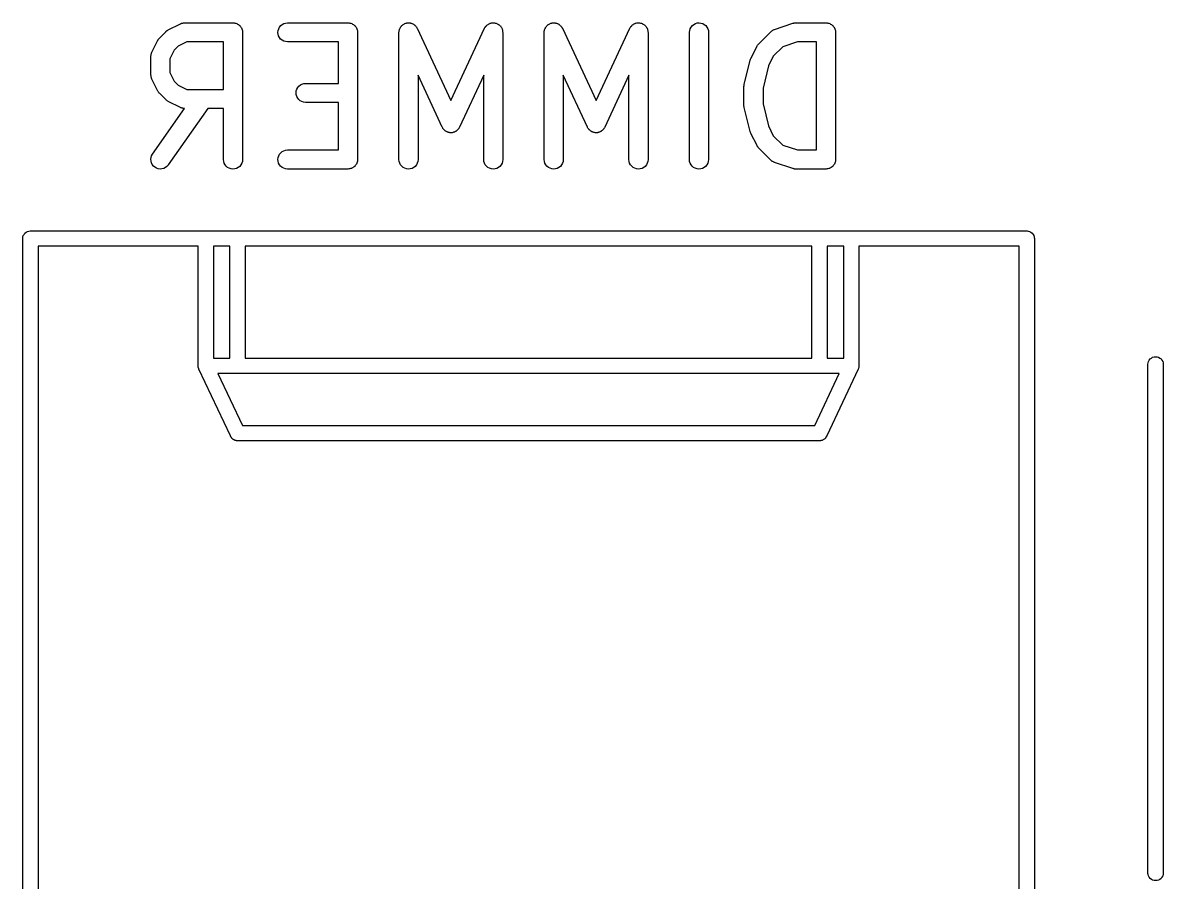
# Model space of a CAD drawing. Extents: x 112.8 to 192.9, y -122.2 to -85.3.
# Drawn here: x 147.18 to 156.16, y -118.82 to -112.06 of the extents above; entities that cross this region are included whole.
import ezdxf

# ---------------------------------------------------------------- set-up
doc = ezdxf.new("R2010")
doc.units = 0
doc.layers.add('BLACK', color=7, linetype='CONTINUOUS')

msp = doc.modelspace()

# ---------------------------------------------------------------- linework, layer by layer
at = {"layer": 'BLACK', "linetype": 'CONTINUOUS'}
for p, q in [((148.327, -112.114), (148.422, -112.066)), ((148.422, -112.066), (148.423, -112.066)), ((148.423, -112.066), (148.425, -112.065)), ((148.425, -112.065), (148.427, -112.064)), ((148.427, -112.064), (148.432, -112.062)), ((148.432, -112.062), (148.437, -112.061)), ((148.437, -112.061), (148.439, -112.06)), ((148.439, -112.06), (148.441, -112.06)), ((148.441, -112.06), (148.446, -112.059)), ((148.446, -112.059), (148.451, -112.058)), ((148.451, -112.058), (148.453, -112.058)), ((148.453, -112.058), (148.455, -112.058)), ((148.455, -112.058), (148.836, -112.058)), ((148.836, -112.058), (148.837, -112.058)), ((148.837, -112.058), (148.837, -112.058)), ((148.837, -112.058), (148.837, -112.058)), ((148.837, -112.058), (148.837, -112.058)), ((148.837, -112.058), (148.844, -112.059)), ((148.844, -112.059), (148.851, -112.06)), ((148.851, -112.06), (148.852, -112.06)), ((148.852, -112.06), (148.852, -112.06)), ((148.852, -112.06), (148.859, -112.062)), ((148.859, -112.062), (148.865, -112.064)), ((148.865, -112.064), (148.866, -112.064)), ((148.866, -112.064), (148.866, -112.064)), ((148.866, -112.064), (148.872, -112.068)), ((148.872, -112.068), (148.878, -112.071)), ((148.878, -112.071), (148.878, -112.071)), ((148.878, -112.071), (148.879, -112.071)), ((148.879, -112.071), (148.884, -112.076)), ((148.884, -112.076), (148.89, -112.08)), ((148.89, -112.08), (148.89, -112.08)), ((148.89, -112.08), (148.89, -112.081)), ((148.89, -112.081), (148.894, -112.086)), ((149.203, -112.091), (149.212, -112.08)), ((149.212, -112.08), (149.223, -112.071)), ((149.223, -112.071), (149.236, -112.064)), ((149.236, -112.064), (149.25, -112.06)), ((149.25, -112.06), (149.265, -112.058)), ((149.265, -112.058), (149.741, -112.058)), ((149.741, -112.058), (149.742, -112.058)), ((149.742, -112.058), (149.742, -112.058)), ((149.742, -112.058), (149.742, -112.058)), ((149.742, -112.058), (149.742, -112.058)), ((149.742, -112.058), (149.749, -112.059)), ((149.749, -112.059), (149.756, -112.06)), ((149.756, -112.06), (149.756, -112.06)), ((149.756, -112.06), (149.757, -112.06)), ((149.757, -112.06), (149.763, -112.062)), ((149.763, -112.062), (149.77, -112.064)), ((149.77, -112.064), (149.77, -112.064)), ((149.77, -112.064), (149.771, -112.064)), ((149.771, -112.064), (149.777, -112.068)), ((149.777, -112.068), (149.783, -112.071)), ((149.783, -112.071), (149.783, -112.071)), ((149.783, -112.071), (149.783, -112.071)), ((149.783, -112.071), (149.789, -112.076)), ((149.789, -112.076), (149.794, -112.08)), ((149.794, -112.08), (149.794, -112.08)), ((149.794, -112.08), (149.795, -112.081)), ((149.795, -112.081), (149.799, -112.086)), ((150.159, -112.086), (150.162, -112.082)), ((150.162, -112.082), (150.164, -112.081)), ((150.164, -112.081), (150.165, -112.08)), ((150.165, -112.08), (150.169, -112.076)), ((150.169, -112.076), (150.173, -112.072)), ((150.173, -112.072), (150.175, -112.071)), ((150.175, -112.071), (150.176, -112.07)), ((150.176, -112.07), (150.181, -112.068)), ((150.181, -112.068), (150.186, -112.065)), ((150.186, -112.065), (150.188, -112.064)), ((150.188, -112.064), (150.189, -112.064)), ((150.189, -112.064), (150.195, -112.062)), ((150.195, -112.062), (150.2, -112.06)), ((150.2, -112.06), (150.202, -112.06)), ((150.202, -112.06), (150.203, -112.059)), ((150.203, -112.059), (150.209, -112.059)), ((150.209, -112.059), (150.214, -112.058)), ((150.214, -112.058), (150.216, -112.058)), ((150.216, -112.058), (150.218, -112.058)), ((150.218, -112.058), (150.223, -112.059)), ((150.223, -112.059), (150.229, -112.059)), ((150.229, -112.059), (150.231, -112.059)), ((150.231, -112.059), (150.232, -112.06)), ((150.232, -112.06), (150.238, -112.061)), ((150.238, -112.061), (150.243, -112.063)), ((150.243, -112.063), (150.245, -112.063)), ((150.245, -112.063), (150.246, -112.064)), ((150.246, -112.064), (150.251, -112.067)), ((150.251, -112.067), (150.256, -112.069)), ((150.256, -112.069), (150.258, -112.07)), ((150.258, -112.07), (150.259, -112.071)), ((150.259, -112.071), (150.264, -112.075)), ((150.264, -112.075), (150.268, -112.078)), ((150.268, -112.078), (150.269, -112.079)), ((150.269, -112.079), (150.27, -112.08)), ((150.27, -112.08), (150.274, -112.085)), ((150.274, -112.085), (150.278, -112.089)), ((150.824, -112.088), (150.828, -112.084)), ((150.828, -112.084), (150.831, -112.08)), ((150.831, -112.08), (150.833, -112.078)), ((150.833, -112.078), (150.834, -112.077)), ((150.834, -112.077), (150.839, -112.074)), ((150.839, -112.074), (150.843, -112.07)), ((150.843, -112.07), (150.844, -112.07)), ((150.844, -112.07), (150.846, -112.069)), ((150.846, -112.069), (150.851, -112.066)), ((150.851, -112.066), (150.856, -112.064)), ((150.856, -112.064), (150.857, -112.063)), ((150.857, -112.063), (150.859, -112.062)), ((150.859, -112.062), (150.864, -112.061)), ((150.864, -112.061), (150.87, -112.059)), ((150.87, -112.059), (150.872, -112.059)), ((150.872, -112.059), (150.873, -112.059)), ((150.873, -112.059), (150.879, -112.059)), ((150.879, -112.059), (150.884, -112.058)), ((150.884, -112.058), (150.886, -112.058)), ((150.886, -112.058), (150.888, -112.058)), ((150.888, -112.058), (150.893, -112.059)), ((150.893, -112.059), (150.899, -112.06)), ((150.899, -112.06), (150.901, -112.06)), ((150.901, -112.06), (150.902, -112.06)), ((150.902, -112.06), (150.908, -112.062)), ((150.908, -112.062), (150.913, -112.064)), ((150.913, -112.064), (150.915, -112.065)), ((150.915, -112.065), (150.916, -112.065)), ((150.916, -112.065), (150.921, -112.068)), ((150.921, -112.068), (150.926, -112.071)), ((150.926, -112.071), (150.927, -112.072)), ((150.927, -112.072), (150.929, -112.073)), ((150.929, -112.073), (150.933, -112.077)), ((150.933, -112.077), (150.937, -112.08)), ((150.937, -112.08), (150.938, -112.082)), ((150.938, -112.082), (150.94, -112.083)), ((150.94, -112.083), (150.943, -112.087)), ((151.302, -112.086), (151.305, -112.082)), ((151.305, -112.082), (151.307, -112.081)), ((151.307, -112.081), (151.308, -112.08)), ((151.308, -112.08), (151.312, -112.076)), ((151.312, -112.076), (151.316, -112.072)), ((151.316, -112.072), (151.318, -112.071)), ((151.318, -112.071), (151.319, -112.07)), ((151.319, -112.07), (151.324, -112.068)), ((151.324, -112.068), (151.329, -112.065)), ((151.329, -112.065), (151.331, -112.064)), ((151.331, -112.064), (151.332, -112.064)), ((151.332, -112.064), (151.337, -112.062)), ((151.337, -112.062), (151.343, -112.06)), ((151.343, -112.06), (151.344, -112.06)), ((151.344, -112.06), (151.346, -112.059)), ((151.346, -112.059), (151.352, -112.059)), ((151.352, -112.059), (151.357, -112.058)), ((151.357, -112.058), (151.359, -112.058)), ((151.359, -112.058), (151.361, -112.058)), ((151.361, -112.058), (151.366, -112.059)), ((151.366, -112.059), (151.372, -112.059)), ((151.372, -112.059), (151.374, -112.059)), ((151.374, -112.059), (151.375, -112.06)), ((151.375, -112.06), (151.381, -112.061)), ((151.381, -112.061), (151.386, -112.063)), ((151.386, -112.063), (151.388, -112.063)), ((151.388, -112.063), (151.389, -112.064)), ((151.389, -112.064), (151.394, -112.067)), ((151.394, -112.067), (151.399, -112.069)), ((151.399, -112.069), (151.401, -112.07)), ((151.401, -112.07), (151.402, -112.071)), ((151.402, -112.071), (151.406, -112.075)), ((151.406, -112.075), (151.411, -112.078)), ((151.411, -112.078), (151.412, -112.079)), ((151.412, -112.079), (151.413, -112.08)), ((151.413, -112.08), (151.417, -112.085)), ((151.417, -112.085), (151.421, -112.089)), ((151.967, -112.088), (151.971, -112.084)), ((151.971, -112.084), (151.974, -112.08)), ((151.974, -112.08), (151.976, -112.078)), ((151.976, -112.078), (151.977, -112.077)), ((151.977, -112.077), (151.981, -112.074)), ((151.981, -112.074), (151.986, -112.07)), ((151.986, -112.07), (151.987, -112.07)), ((151.987, -112.07), (151.989, -112.069)), ((151.989, -112.069), (151.994, -112.066)), ((151.994, -112.066), (151.999, -112.064)), ((151.999, -112.064), (152, -112.063)), ((152, -112.063), (152.002, -112.062)), ((152.002, -112.062), (152.007, -112.061)), ((152.007, -112.061), (152.013, -112.059)), ((152.013, -112.059), (152.014, -112.059)), ((152.014, -112.059), (152.016, -112.059)), ((152.016, -112.059), (152.022, -112.059)), ((152.022, -112.059), (152.027, -112.058)), ((152.027, -112.058), (152.029, -112.058)), ((152.029, -112.058), (152.031, -112.058)), ((152.031, -112.058), (152.036, -112.059)), ((152.036, -112.059), (152.042, -112.06)), ((152.042, -112.06), (152.044, -112.06)), ((152.044, -112.06), (152.045, -112.06)), ((152.045, -112.06), (152.051, -112.062)), ((152.051, -112.062), (152.056, -112.064)), ((152.056, -112.064), (152.057, -112.065)), ((152.057, -112.065), (152.059, -112.065)), ((152.059, -112.065), (152.064, -112.068)), ((152.064, -112.068), (152.069, -112.071)), ((152.069, -112.071), (152.07, -112.072)), ((152.07, -112.072), (152.072, -112.073)), ((152.072, -112.073), (152.076, -112.077)), ((152.076, -112.077), (152.08, -112.08)), ((152.08, -112.08), (152.081, -112.082)), ((152.081, -112.082), (152.082, -112.083)), ((152.082, -112.083), (152.086, -112.087)), ((152.441, -112.091), (152.451, -112.08)), ((152.451, -112.08), (152.462, -112.07)), ((152.462, -112.07), (152.475, -112.064)), ((152.475, -112.064), (152.489, -112.059)), ((152.489, -112.059), (152.504, -112.058)), ((152.504, -112.058), (152.518, -112.06)), ((152.518, -112.06), (152.532, -112.064)), ((152.532, -112.064), (152.545, -112.071)), ((152.545, -112.071), (152.556, -112.08)), ((152.556, -112.08), (152.565, -112.092)), ((153.098, -112.11), (153.241, -112.062)), ((153.241, -112.062), (153.242, -112.062)), ((153.242, -112.062), (153.246, -112.061)), ((153.246, -112.061), (153.25, -112.06)), ((153.25, -112.06), (153.253, -112.059)), ((153.253, -112.059), (153.256, -112.059)), ((153.256, -112.059), (153.261, -112.059)), ((153.261, -112.059), (153.265, -112.058)), ((153.265, -112.058), (153.503, -112.058)), ((153.503, -112.058), (153.504, -112.058)), ((153.503, -112.058), (153.503, -112.058)), ((153.504, -112.058), (153.504, -112.058)), ((153.504, -112.058), (153.504, -112.058)), ((153.504, -112.058), (153.511, -112.059)), ((153.511, -112.059), (153.518, -112.06)), ((153.518, -112.06), (153.518, -112.06)), ((153.518, -112.06), (153.519, -112.06)), ((153.519, -112.06), (153.525, -112.062)), ((153.525, -112.062), (153.532, -112.064)), ((153.532, -112.064), (153.532, -112.064)), ((153.532, -112.064), (153.533, -112.064)), ((153.533, -112.064), (153.539, -112.068)), ((153.539, -112.068), (153.545, -112.071)), ((153.545, -112.071), (153.545, -112.071)), ((153.545, -112.071), (153.545, -112.071)), ((153.545, -112.071), (153.551, -112.076)), ((153.551, -112.076), (153.556, -112.08)), ((153.556, -112.08), (153.556, -112.08)), ((153.556, -112.08), (153.557, -112.081)), ((153.557, -112.081), (153.561, -112.086)), ((148.257, -112.179), (148.259, -112.175)), ((148.259, -112.175), (148.307, -112.128)), ((148.307, -112.128), (148.308, -112.127)), ((148.308, -112.127), (148.311, -112.124)), ((148.311, -112.124), (148.314, -112.121)), ((148.314, -112.121), (148.317, -112.12)), ((148.317, -112.12), (148.319, -112.118)), ((148.319, -112.118), (148.323, -112.116)), ((148.323, -112.116), (148.327, -112.114)), ((148.894, -112.086), (148.899, -112.092)), ((148.899, -112.092), (148.899, -112.092)), ((148.899, -112.092), (148.899, -112.092)), ((148.899, -112.092), (148.902, -112.098)), ((148.902, -112.098), (148.906, -112.105)), ((148.906, -112.105), (148.906, -112.105)), ((148.906, -112.105), (148.906, -112.105)), ((148.906, -112.105), (148.908, -112.112)), ((148.908, -112.112), (148.91, -112.119)), ((148.91, -112.119), (148.91, -112.119)), ((148.91, -112.119), (148.91, -112.119)), ((148.91, -112.119), (148.911, -112.126)), ((148.911, -112.126), (148.911, -112.133)), ((148.911, -112.133), (148.911, -113.133)), ((149.19, -112.133), (149.191, -112.118)), ((149.191, -112.147), (149.19, -112.133)), ((149.191, -112.118), (149.196, -112.104)), ((149.195, -112.161), (149.191, -112.147)), ((149.202, -112.174), (149.195, -112.161)), ((149.196, -112.104), (149.203, -112.091)), ((149.211, -112.186), (149.202, -112.174)), ((149.799, -112.086), (149.804, -112.092)), ((149.804, -112.092), (149.804, -112.092)), ((149.804, -112.092), (149.804, -112.092)), ((149.804, -112.092), (149.807, -112.098)), ((149.807, -112.098), (149.81, -112.105)), ((149.81, -112.105), (149.81, -112.105)), ((149.81, -112.105), (149.811, -112.105)), ((149.811, -112.105), (149.813, -112.112)), ((149.813, -112.112), (149.815, -112.119)), ((149.815, -112.119), (149.815, -112.119)), ((149.815, -112.119), (149.815, -112.119)), ((149.815, -112.119), (149.815, -112.126)), ((149.815, -112.126), (149.816, -112.133)), ((149.816, -112.133), (149.816, -113.133)), ((150.142, -112.132), (150.143, -112.127)), ((150.142, -112.133), (150.142, -112.132)), ((150.142, -113.133), (150.142, -112.133)), ((150.143, -112.121), (150.144, -112.119)), ((150.143, -112.127), (150.143, -112.121)), ((150.144, -112.118), (150.146, -112.112)), ((150.144, -112.119), (150.144, -112.118)), ((150.146, -112.112), (150.147, -112.107)), ((150.147, -112.107), (150.148, -112.105)), ((150.148, -112.104), (150.151, -112.099)), ((150.148, -112.105), (150.148, -112.104)), ((150.151, -112.099), (150.154, -112.094)), ((150.154, -112.094), (150.155, -112.092)), ((150.155, -112.091), (150.159, -112.086)), ((150.155, -112.092), (150.155, -112.091)), ((150.278, -112.089), (150.279, -112.09)), ((150.279, -112.09), (150.28, -112.092)), ((150.28, -112.092), (150.282, -112.097)), ((150.282, -112.097), (150.285, -112.101)), ((150.285, -112.101), (150.551, -112.67)), ((150.551, -112.67), (150.816, -112.101)), ((150.816, -112.1), (150.819, -112.096)), ((150.816, -112.101), (150.816, -112.1)), ((150.819, -112.096), (150.822, -112.091)), ((150.822, -112.091), (150.823, -112.089)), ((150.823, -112.089), (150.824, -112.088)), ((150.943, -112.087), (150.946, -112.092)), ((150.946, -112.092), (150.947, -112.093)), ((150.947, -112.093), (150.948, -112.095)), ((150.948, -112.095), (150.951, -112.1)), ((150.951, -112.1), (150.953, -112.105)), ((150.953, -112.105), (150.954, -112.106)), ((150.954, -112.106), (150.955, -112.108)), ((150.955, -112.108), (150.956, -112.113)), ((150.956, -112.113), (150.958, -112.119)), ((150.958, -112.119), (150.958, -112.12)), ((150.958, -112.12), (150.958, -112.122)), ((150.958, -112.122), (150.958, -112.128)), ((150.958, -112.128), (150.959, -112.133)), ((150.959, -112.133), (150.959, -113.133)), ((151.285, -112.132), (151.286, -112.127)), ((151.285, -112.133), (151.285, -112.132)), ((151.285, -113.133), (151.285, -112.133)), ((151.286, -112.121), (151.287, -112.119)), ((151.286, -112.127), (151.286, -112.121)), ((151.287, -112.118), (151.288, -112.112)), ((151.287, -112.119), (151.287, -112.118)), ((151.288, -112.112), (151.29, -112.107)), ((151.29, -112.107), (151.291, -112.105)), ((151.291, -112.104), (151.294, -112.099)), ((151.291, -112.105), (151.291, -112.104)), ((151.294, -112.099), (151.296, -112.094)), ((151.296, -112.094), (151.297, -112.092)), ((151.297, -112.092), (151.298, -112.091)), ((151.298, -112.091), (151.302, -112.086)), ((151.421, -112.089), (151.422, -112.09)), ((151.422, -112.09), (151.423, -112.092)), ((151.423, -112.092), (151.425, -112.097)), ((151.425, -112.097), (151.428, -112.101)), ((151.428, -112.101), (151.693, -112.67)), ((151.693, -112.67), (151.959, -112.101)), ((151.959, -112.1), (151.962, -112.096)), ((151.959, -112.101), (151.959, -112.1)), ((151.962, -112.096), (151.965, -112.091)), ((151.965, -112.091), (151.966, -112.089)), ((151.966, -112.089), (151.967, -112.088)), ((152.086, -112.087), (152.089, -112.092)), ((152.089, -112.092), (152.09, -112.093)), ((152.09, -112.093), (152.091, -112.095)), ((152.091, -112.095), (152.094, -112.1)), ((152.094, -112.1), (152.096, -112.105)), ((152.096, -112.105), (152.097, -112.106)), ((152.097, -112.106), (152.097, -112.108)), ((152.097, -112.108), (152.099, -112.113)), ((152.099, -112.113), (152.1, -112.119)), ((152.1, -112.119), (152.101, -112.12)), ((152.101, -112.12), (152.101, -112.122)), ((152.101, -112.122), (152.101, -112.128)), ((152.101, -112.128), (152.102, -112.133)), ((152.102, -112.133), (152.102, -113.133)), ((152.428, -112.132), (152.43, -112.118)), ((152.428, -112.133), (152.428, -112.132)), ((152.428, -113.133), (152.428, -112.133)), ((152.43, -112.118), (152.434, -112.104)), ((152.434, -112.104), (152.441, -112.091)), ((152.565, -112.092), (152.572, -112.105)), ((152.572, -112.105), (152.577, -112.119)), ((152.577, -112.119), (152.578, -112.133)), ((152.578, -112.133), (152.578, -113.133)), ((152.974, -112.223), (153.069, -112.128)), ((153.069, -112.128), (153.07, -112.127)), ((153.07, -112.127), (153.071, -112.126)), ((153.071, -112.126), (153.073, -112.124)), ((153.073, -112.124), (153.077, -112.121)), ((153.077, -112.121), (153.081, -112.118)), ((153.081, -112.118), (153.083, -112.117)), ((153.083, -112.117), (153.085, -112.116)), ((153.085, -112.116), (153.09, -112.113)), ((153.09, -112.113), (153.094, -112.111)), ((153.094, -112.111), (153.096, -112.11)), ((153.096, -112.11), (153.098, -112.11)), ((153.561, -112.086), (153.565, -112.092)), ((153.565, -112.092), (153.566, -112.092)), ((153.566, -112.092), (153.566, -112.092)), ((153.566, -112.092), (153.569, -112.098)), ((153.569, -112.098), (153.572, -112.105)), ((153.572, -112.105), (153.572, -112.105)), ((153.572, -112.105), (153.573, -112.105)), ((153.573, -112.105), (153.575, -112.112)), ((153.575, -112.112), (153.577, -112.119)), ((153.577, -112.119), (153.577, -112.119)), ((153.577, -112.119), (153.577, -112.119)), ((153.577, -112.119), (153.577, -112.126)), ((153.577, -112.126), (153.578, -112.133)), ((153.578, -112.133), (153.578, -113.133)), ((148.198, -112.29), (148.245, -112.195)), ((148.245, -112.195), (148.246, -112.194)), ((148.246, -112.194), (148.248, -112.19)), ((148.248, -112.19), (148.25, -112.187)), ((148.25, -112.187), (148.252, -112.184)), ((148.252, -112.184), (148.254, -112.182)), ((148.254, -112.182), (148.257, -112.179)), ((148.405, -112.242), (148.374, -112.273)), ((148.473, -112.208), (148.405, -112.242)), ((148.761, -112.208), (148.473, -112.208)), ((148.761, -112.582), (148.761, -112.208)), ((149.223, -112.195), (149.211, -112.186)), ((149.235, -112.202), (149.223, -112.195)), ((149.249, -112.206), (149.235, -112.202)), ((149.264, -112.208), (149.249, -112.206)), ((149.265, -112.208), (149.264, -112.208)), ((149.666, -112.208), (149.265, -112.208)), ((149.666, -112.534), (149.666, -112.208)), ((152.912, -112.338), (152.96, -112.242)), ((152.96, -112.242), (152.962, -112.238)), ((152.96, -112.242), (152.96, -112.242)), ((152.962, -112.238), (152.964, -112.234)), ((152.964, -112.234), (152.966, -112.232)), ((152.966, -112.232), (152.968, -112.229)), ((152.968, -112.229), (152.971, -112.226)), ((152.971, -112.226), (152.974, -112.223)), ((153.163, -112.246), (153.088, -112.32)), ((153.277, -112.208), (153.163, -112.246)), ((153.428, -112.208), (153.277, -112.208)), ((153.428, -113.058), (153.428, -112.208)), ((148.19, -112.318), (148.191, -112.313)), ((148.19, -112.32), (148.19, -112.318)), ((148.19, -112.323), (148.19, -112.32)), ((148.19, -112.324), (148.19, -112.323)), ((148.19, -112.466), (148.19, -112.324)), ((148.191, -112.313), (148.192, -112.308)), ((148.192, -112.306), (148.193, -112.304)), ((148.192, -112.308), (148.192, -112.306)), ((148.193, -112.304), (148.194, -112.299)), ((148.194, -112.299), (148.196, -112.294)), ((148.196, -112.294), (148.197, -112.292)), ((148.197, -112.292), (148.198, -112.29)), ((148.374, -112.273), (148.34, -112.341)), ((148.34, -112.341), (148.34, -112.449)), ((152.859, -112.544), (152.906, -112.353)), ((152.906, -112.353), (152.907, -112.352)), ((152.907, -112.351), (152.909, -112.345)), ((152.907, -112.352), (152.907, -112.351)), ((152.907, -112.352), (152.907, -112.352)), ((152.909, -112.345), (152.912, -112.338)), ((152.912, -112.338), (152.912, -112.338)), ((152.912, -112.338), (152.912, -112.338)), ((153.088, -112.32), (153.05, -112.397)), ((153.05, -112.397), (153.007, -112.571)), ((148.19, -112.469), (148.19, -112.466)), ((148.19, -112.471), (148.19, -112.469)), ((148.191, -112.476), (148.19, -112.471)), ((148.191, -112.481), (148.191, -112.476)), ((148.192, -112.483), (148.191, -112.481)), ((148.192, -112.485), (148.192, -112.483)), ((148.194, -112.49), (148.192, -112.485)), ((148.196, -112.495), (148.194, -112.49)), ((148.197, -112.497), (148.196, -112.495)), ((148.197, -112.499), (148.197, -112.497)), ((148.198, -112.5), (148.197, -112.499)), ((148.245, -112.595), (148.198, -112.5)), ((148.34, -112.449), (148.374, -112.517)), ((148.374, -112.517), (148.405, -112.548)), ((150.483, -112.879), (150.292, -112.471)), ((150.292, -112.471), (150.292, -113.133)), ((150.809, -112.471), (150.619, -112.879)), ((150.809, -113.133), (150.809, -112.471)), ((151.625, -112.879), (151.435, -112.471)), ((151.435, -112.471), (151.435, -113.133)), ((151.952, -112.471), (151.761, -112.879)), ((151.952, -113.133), (151.952, -112.471)), ((148.248, -112.599), (148.245, -112.595)), ((148.25, -112.603), (148.248, -112.599)), ((148.252, -112.605), (148.25, -112.603)), ((148.253, -112.608), (148.252, -112.605)), ((148.256, -112.611), (148.253, -112.608)), ((148.259, -112.614), (148.256, -112.611)), ((148.259, -112.615), (148.259, -112.614)), ((148.307, -112.662), (148.259, -112.615)), ((148.405, -112.548), (148.473, -112.582)), ((148.473, -112.582), (148.761, -112.582)), ((149.333, -112.609), (149.334, -112.594)), ((149.334, -112.623), (149.333, -112.609)), ((149.334, -112.594), (149.339, -112.58)), ((149.338, -112.637), (149.334, -112.623)), ((149.339, -112.58), (149.346, -112.567)), ((149.346, -112.567), (149.355, -112.556)), ((149.355, -112.556), (149.366, -112.547)), ((149.366, -112.547), (149.379, -112.54)), ((149.379, -112.54), (149.393, -112.536)), ((149.393, -112.536), (149.408, -112.534)), ((149.408, -112.534), (149.666, -112.534)), ((152.857, -112.558), (152.858, -112.552)), ((152.857, -112.559), (152.857, -112.558)), ((152.857, -112.561), (152.857, -112.559)), ((152.857, -112.562), (152.857, -112.561)), ((152.857, -112.705), (152.857, -112.562)), ((152.858, -112.546), (152.859, -112.545)), ((152.858, -112.552), (152.858, -112.546)), ((152.859, -112.545), (152.859, -112.544)), ((153.007, -112.571), (153.007, -112.695)), ((148.31, -112.665), (148.307, -112.662)), ((148.313, -112.668), (148.31, -112.665)), ((148.316, -112.67), (148.313, -112.668)), ((148.318, -112.672), (148.316, -112.67)), ((148.322, -112.674), (148.318, -112.672)), ((148.326, -112.676), (148.322, -112.674)), ((148.327, -112.676), (148.326, -112.676)), ((148.422, -112.724), (148.327, -112.676)), ((149.345, -112.65), (149.338, -112.637)), ((149.354, -112.662), (149.345, -112.65)), ((149.365, -112.671), (149.354, -112.662)), ((149.378, -112.678), (149.365, -112.671)), ((149.392, -112.683), (149.378, -112.678)), ((149.407, -112.684), (149.392, -112.683)), ((149.408, -112.684), (149.407, -112.684)), ((149.666, -112.684), (149.408, -112.684)), ((149.666, -113.058), (149.666, -112.684)), ((152.857, -112.706), (152.857, -112.705)), ((152.857, -112.707), (152.857, -112.706)), ((152.857, -112.713), (152.857, -112.707)), ((152.858, -112.719), (152.857, -112.713)), ((153.007, -112.695), (153.05, -112.869)), ((148.203, -113.09), (148.454, -112.732)), ((148.637, -112.732), (148.326, -113.176)), ((148.424, -112.725), (148.422, -112.724)), ((148.426, -112.726), (148.424, -112.725)), ((148.431, -112.727), (148.426, -112.726)), ((148.435, -112.729), (148.431, -112.727)), ((148.438, -112.73), (148.435, -112.729)), ((148.44, -112.73), (148.438, -112.73)), ((148.445, -112.731), (148.44, -112.73)), ((148.45, -112.732), (148.445, -112.731)), ((148.452, -112.732), (148.45, -112.732)), ((148.454, -112.732), (148.452, -112.732)), ((148.761, -112.732), (148.637, -112.732)), ((148.761, -113.133), (148.761, -112.732)), ((152.858, -112.72), (152.858, -112.719)), ((152.859, -112.722), (152.858, -112.72)), ((152.859, -112.723), (152.859, -112.722)), ((152.906, -112.913), (152.859, -112.723)), ((150.485, -112.882), (150.483, -112.879)), ((150.486, -112.886), (150.485, -112.882)), ((150.488, -112.889), (150.486, -112.886)), ((150.49, -112.892), (150.488, -112.889)), ((150.493, -112.895), (150.49, -112.892)), ((150.612, -112.89), (150.61, -112.893)), ((150.614, -112.887), (150.612, -112.89)), ((150.616, -112.883), (150.614, -112.887)), ((150.618, -112.88), (150.616, -112.883)), ((150.619, -112.879), (150.618, -112.88)), ((151.627, -112.882), (151.625, -112.879)), ((151.629, -112.886), (151.627, -112.882)), ((151.631, -112.889), (151.629, -112.886)), ((151.633, -112.892), (151.631, -112.889)), ((151.636, -112.895), (151.633, -112.892)), ((151.755, -112.89), (151.753, -112.893)), ((151.757, -112.887), (151.755, -112.89)), ((151.759, -112.883), (151.757, -112.887)), ((151.761, -112.88), (151.759, -112.883)), ((151.761, -112.879), (151.761, -112.88)), ((153.05, -112.869), (153.088, -112.946)), ((150.495, -112.898), (150.493, -112.895)), ((150.498, -112.9), (150.495, -112.898)), ((150.5, -112.903), (150.498, -112.9)), ((150.503, -112.905), (150.5, -112.903)), ((150.506, -112.908), (150.503, -112.905)), ((150.509, -112.909), (150.506, -112.908)), ((150.512, -112.911), (150.509, -112.909)), ((150.515, -112.913), (150.512, -112.911)), ((150.518, -112.915), (150.515, -112.913)), ((150.522, -112.916), (150.518, -112.915)), ((150.525, -112.918), (150.522, -112.916)), ((150.529, -112.919), (150.525, -112.918)), ((150.532, -112.92), (150.529, -112.919)), ((150.536, -112.921), (150.532, -112.92)), ((150.539, -112.921), (150.536, -112.921)), ((150.543, -112.922), (150.539, -112.921)), ((150.547, -112.922), (150.543, -112.922)), ((150.55, -112.922), (150.547, -112.922)), ((150.554, -112.922), (150.55, -112.922)), ((150.557, -112.922), (150.554, -112.922)), ((150.561, -112.922), (150.557, -112.922)), ((150.565, -112.921), (150.561, -112.922)), ((150.568, -112.92), (150.565, -112.921)), ((150.572, -112.919), (150.568, -112.92)), ((150.575, -112.918), (150.572, -112.919)), ((150.579, -112.917), (150.575, -112.918)), ((150.582, -112.916), (150.579, -112.917)), ((150.585, -112.914), (150.582, -112.916)), ((150.589, -112.912), (150.585, -112.914)), ((150.592, -112.91), (150.589, -112.912)), ((150.594, -112.908), (150.592, -112.91)), ((150.597, -112.906), (150.594, -112.908)), ((150.601, -112.903), (150.597, -112.906)), ((150.603, -112.901), (150.601, -112.903)), ((150.605, -112.899), (150.603, -112.901)), ((150.608, -112.895), (150.605, -112.899)), ((150.61, -112.893), (150.608, -112.895)), ((151.638, -112.898), (151.636, -112.895)), ((151.64, -112.9), (151.638, -112.898)), ((151.643, -112.903), (151.64, -112.9)), ((151.646, -112.905), (151.643, -112.903)), ((151.649, -112.908), (151.646, -112.905)), ((151.652, -112.909), (151.649, -112.908)), ((151.654, -112.911), (151.652, -112.909)), ((151.658, -112.913), (151.654, -112.911)), ((151.661, -112.915), (151.658, -112.913)), ((151.664, -112.916), (151.661, -112.915)), ((151.668, -112.918), (151.664, -112.916)), ((151.671, -112.919), (151.668, -112.918)), ((151.675, -112.92), (151.671, -112.919)), ((151.678, -112.921), (151.675, -112.92)), ((151.682, -112.921), (151.678, -112.921)), ((151.686, -112.922), (151.682, -112.921)), ((151.69, -112.922), (151.686, -112.922)), ((151.693, -112.922), (151.69, -112.922)), ((151.696, -112.922), (151.693, -112.922)), ((151.7, -112.922), (151.696, -112.922)), ((151.704, -112.922), (151.7, -112.922)), ((151.707, -112.921), (151.704, -112.922)), ((151.711, -112.92), (151.707, -112.921)), ((151.715, -112.919), (151.711, -112.92)), ((151.718, -112.918), (151.715, -112.919)), ((151.721, -112.917), (151.718, -112.918)), ((151.725, -112.916), (151.721, -112.917)), ((151.728, -112.914), (151.725, -112.916)), ((151.732, -112.912), (151.728, -112.914)), ((151.734, -112.91), (151.732, -112.912)), ((151.737, -112.908), (151.734, -112.91)), ((151.74, -112.906), (151.737, -112.908)), ((151.743, -112.903), (151.74, -112.906)), ((151.746, -112.901), (151.743, -112.903)), ((151.748, -112.899), (151.746, -112.901)), ((151.751, -112.895), (151.748, -112.899)), ((151.753, -112.893), (151.751, -112.895)), ((152.907, -112.914), (152.906, -112.913)), ((152.909, -112.92), (152.907, -112.914)), ((152.907, -112.914), (152.907, -112.914)), ((152.911, -112.927), (152.909, -112.92)), ((152.912, -112.927), (152.911, -112.927)), ((152.912, -112.928), (152.912, -112.927)), ((152.912, -112.929), (152.912, -112.928)), ((152.96, -113.024), (152.912, -112.929)), ((153.088, -112.946), (153.163, -113.02)), ((149.212, -113.08), (149.223, -113.071)), ((149.223, -113.071), (149.236, -113.064)), ((149.236, -113.064), (149.25, -113.06)), ((149.25, -113.06), (149.265, -113.058)), ((149.265, -113.058), (149.666, -113.058)), ((152.962, -113.027), (152.96, -113.024)), ((152.964, -113.031), (152.962, -113.027)), ((152.966, -113.034), (152.964, -113.031)), ((152.968, -113.036), (152.966, -113.034)), ((152.97, -113.039), (152.968, -113.036)), ((152.973, -113.043), (152.97, -113.039)), ((152.974, -113.043), (152.973, -113.043)), ((153.069, -113.139), (152.974, -113.043)), ((153.163, -113.02), (153.277, -113.058)), ((153.277, -113.058), (153.428, -113.058)), ((148.19, -113.131), (148.192, -113.117)), ((148.191, -113.146), (148.19, -113.131)), ((148.195, -113.16), (148.191, -113.146)), ((148.192, -113.117), (148.196, -113.103)), ((148.201, -113.173), (148.195, -113.16)), ((148.196, -113.103), (148.203, -113.09)), ((148.763, -113.148), (148.761, -113.133)), ((148.767, -113.162), (148.763, -113.148)), ((148.774, -113.175), (148.767, -113.162)), ((148.91, -113.149), (148.905, -113.163)), ((148.911, -113.134), (148.91, -113.149)), ((148.911, -113.133), (148.911, -113.134)), ((149.19, -113.133), (149.191, -113.118)), ((149.191, -113.147), (149.19, -113.133)), ((149.191, -113.118), (149.196, -113.104)), ((149.195, -113.161), (149.191, -113.147)), ((149.202, -113.174), (149.195, -113.161)), ((149.196, -113.104), (149.203, -113.091)), ((149.203, -113.091), (149.212, -113.08)), ((149.812, -113.155), (149.81, -113.162)), ((149.81, -113.162), (149.81, -113.162)), ((149.81, -113.162), (149.81, -113.163)), ((149.814, -113.149), (149.812, -113.155)), ((149.815, -113.148), (149.814, -113.148)), ((149.814, -113.148), (149.814, -113.149)), ((149.816, -113.134), (149.815, -113.141)), ((149.815, -113.141), (149.815, -113.148)), ((149.816, -113.133), (149.816, -113.134)), ((149.816, -113.134), (149.816, -113.134)), ((149.816, -113.134), (149.816, -113.134)), ((149.816, -113.134), (149.816, -113.134)), ((150.144, -113.148), (150.142, -113.133)), ((150.148, -113.162), (150.144, -113.148)), ((150.155, -113.175), (150.148, -113.162)), ((150.291, -113.149), (150.286, -113.163)), ((150.292, -113.134), (150.291, -113.149)), ((150.292, -113.133), (150.292, -113.134)), ((150.81, -113.148), (150.809, -113.133)), ((150.815, -113.162), (150.81, -113.148)), ((150.821, -113.175), (150.815, -113.162)), ((150.957, -113.149), (150.953, -113.163)), ((150.959, -113.134), (150.957, -113.149)), ((150.959, -113.133), (150.959, -113.134)), ((151.287, -113.148), (151.285, -113.133)), ((151.291, -113.162), (151.287, -113.148)), ((151.298, -113.175), (151.291, -113.162)), ((151.433, -113.149), (151.429, -113.163)), ((151.435, -113.134), (151.433, -113.149)), ((151.435, -113.133), (151.435, -113.134)), ((151.953, -113.148), (151.952, -113.133)), ((151.957, -113.162), (151.953, -113.148)), ((151.964, -113.175), (151.957, -113.162)), ((152.1, -113.149), (152.096, -113.163)), ((152.102, -113.134), (152.1, -113.149)), ((152.102, -113.133), (152.102, -113.134)), ((152.429, -113.148), (152.428, -113.133)), ((152.434, -113.162), (152.429, -113.148)), ((152.441, -113.175), (152.434, -113.162)), ((152.576, -113.149), (152.572, -113.163)), ((152.578, -113.134), (152.576, -113.149)), ((152.578, -113.133), (152.578, -113.134)), ((153.071, -113.14), (153.069, -113.139)), ((153.072, -113.142), (153.071, -113.14)), ((153.076, -113.145), (153.072, -113.142)), ((153.08, -113.148), (153.076, -113.145)), ((153.082, -113.149), (153.08, -113.148)), ((153.084, -113.15), (153.082, -113.149)), ((153.089, -113.152), (153.084, -113.15)), ((153.093, -113.155), (153.089, -113.152)), ((153.095, -113.155), (153.093, -113.155)), ((153.097, -113.156), (153.095, -113.155)), ((153.098, -113.157), (153.097, -113.156)), ((153.241, -113.204), (153.098, -113.157)), ((153.574, -113.155), (153.572, -113.162)), ((153.572, -113.162), (153.572, -113.162)), ((153.572, -113.162), (153.572, -113.163)), ((153.576, -113.149), (153.574, -113.155)), ((153.577, -113.141), (153.576, -113.148)), ((153.576, -113.148), (153.576, -113.148)), ((153.576, -113.148), (153.576, -113.149)), ((153.578, -113.134), (153.577, -113.141)), ((153.578, -113.133), (153.578, -113.134)), ((153.578, -113.134), (153.578, -113.134)), ((153.578, -113.134), (153.578, -113.134)), ((153.578, -113.134), (153.578, -113.134)), ((148.21, -113.185), (148.201, -113.173)), ((148.221, -113.194), (148.21, -113.185)), ((148.234, -113.202), (148.221, -113.194)), ((148.248, -113.206), (148.234, -113.202)), ((148.263, -113.208), (148.248, -113.206)), ((148.277, -113.207), (148.263, -113.208)), ((148.291, -113.203), (148.277, -113.207)), ((148.304, -113.197), (148.291, -113.203)), ((148.316, -113.188), (148.304, -113.197)), ((148.326, -113.177), (148.316, -113.188)), ((148.326, -113.176), (148.326, -113.177)), ((148.783, -113.186), (148.774, -113.175)), ((148.794, -113.195), (148.783, -113.186)), ((148.807, -113.202), (148.794, -113.195)), ((148.821, -113.207), (148.807, -113.202)), ((148.836, -113.208), (148.821, -113.207)), ((148.85, -113.207), (148.836, -113.208)), ((148.864, -113.203), (148.85, -113.207)), ((148.877, -113.196), (148.864, -113.203)), ((148.889, -113.187), (148.877, -113.196)), ((148.898, -113.176), (148.889, -113.187)), ((148.905, -113.163), (148.898, -113.176)), ((149.211, -113.186), (149.202, -113.174)), ((149.223, -113.195), (149.211, -113.186)), ((149.235, -113.202), (149.223, -113.195)), ((149.249, -113.206), (149.235, -113.202)), ((149.264, -113.208), (149.249, -113.206)), ((149.265, -113.208), (149.264, -113.208)), ((149.741, -113.208), (149.265, -113.208)), ((149.748, -113.207), (149.741, -113.208)), ((149.755, -113.207), (149.748, -113.207)), ((149.756, -113.207), (149.755, -113.207)), ((149.755, -113.207), (149.755, -113.207)), ((149.762, -113.205), (149.756, -113.207)), ((149.769, -113.203), (149.762, -113.205)), ((149.77, -113.202), (149.769, -113.203)), ((149.769, -113.203), (149.769, -113.203)), ((149.776, -113.199), (149.77, -113.202)), ((149.782, -113.196), (149.776, -113.199)), ((149.783, -113.196), (149.782, -113.196)), ((149.782, -113.196), (149.782, -113.196)), ((149.788, -113.191), (149.783, -113.196)), ((149.794, -113.187), (149.788, -113.191)), ((149.798, -113.181), (149.794, -113.186)), ((149.794, -113.186), (149.794, -113.187)), ((149.794, -113.187), (149.794, -113.187)), ((149.803, -113.176), (149.798, -113.181)), ((149.807, -113.169), (149.803, -113.175)), ((149.803, -113.175), (149.803, -113.175)), ((149.803, -113.175), (149.803, -113.176)), ((149.81, -113.163), (149.807, -113.169)), ((150.164, -113.186), (150.155, -113.175)), ((150.175, -113.195), (150.164, -113.186)), ((150.188, -113.202), (150.175, -113.195)), ((150.202, -113.207), (150.188, -113.202)), ((150.217, -113.208), (150.202, -113.207)), ((150.231, -113.207), (150.217, -113.208)), ((150.245, -113.203), (150.231, -113.207)), ((150.258, -113.196), (150.245, -113.203)), ((150.27, -113.187), (150.258, -113.196)), ((150.279, -113.176), (150.27, -113.187)), ((150.286, -113.163), (150.279, -113.176)), ((150.831, -113.186), (150.821, -113.175)), ((150.842, -113.195), (150.831, -113.186)), ((150.855, -113.202), (150.842, -113.195)), ((150.869, -113.207), (150.855, -113.202)), ((150.883, -113.208), (150.869, -113.207)), ((150.898, -113.207), (150.883, -113.208)), ((150.912, -113.203), (150.898, -113.207)), ((150.925, -113.196), (150.912, -113.203)), ((150.936, -113.187), (150.925, -113.196)), ((150.946, -113.176), (150.936, -113.187)), ((150.953, -113.163), (150.946, -113.176)), ((151.307, -113.186), (151.298, -113.175)), ((151.318, -113.195), (151.307, -113.186)), ((151.331, -113.202), (151.318, -113.195)), ((151.345, -113.207), (151.331, -113.202)), ((151.36, -113.208), (151.345, -113.207)), ((151.374, -113.207), (151.36, -113.208)), ((151.388, -113.203), (151.374, -113.207)), ((151.401, -113.196), (151.388, -113.203)), ((151.413, -113.187), (151.401, -113.196)), ((151.422, -113.176), (151.413, -113.187)), ((151.429, -113.163), (151.422, -113.176)), ((151.974, -113.186), (151.964, -113.175)), ((151.985, -113.195), (151.974, -113.186)), ((151.998, -113.202), (151.985, -113.195)), ((152.012, -113.207), (151.998, -113.202)), ((152.026, -113.208), (152.012, -113.207)), ((152.041, -113.207), (152.026, -113.208)), ((152.055, -113.203), (152.041, -113.207)), ((152.068, -113.196), (152.055, -113.203)), ((152.079, -113.187), (152.068, -113.196)), ((152.089, -113.176), (152.079, -113.187)), ((152.096, -113.163), (152.089, -113.176)), ((152.45, -113.186), (152.441, -113.175)), ((152.461, -113.195), (152.45, -113.186)), ((152.474, -113.202), (152.461, -113.195)), ((152.488, -113.207), (152.474, -113.202)), ((152.502, -113.208), (152.488, -113.207)), ((152.517, -113.207), (152.502, -113.208)), ((152.531, -113.203), (152.517, -113.207)), ((152.544, -113.196), (152.531, -113.203)), ((152.555, -113.187), (152.544, -113.196)), ((152.565, -113.176), (152.555, -113.187)), ((152.572, -113.163), (152.565, -113.176)), ((153.245, -113.205), (153.241, -113.204)), ((153.249, -113.206), (153.245, -113.205)), ((153.252, -113.207), (153.249, -113.206)), ((153.255, -113.208), (153.252, -113.207)), ((153.26, -113.208), (153.255, -113.208)), ((153.264, -113.208), (153.26, -113.208)), ((153.265, -113.208), (153.264, -113.208)), ((153.503, -113.208), (153.265, -113.208)), ((153.51, -113.207), (153.503, -113.208)), ((153.517, -113.207), (153.51, -113.207)), ((153.518, -113.207), (153.517, -113.207)), ((153.517, -113.207), (153.517, -113.207)), ((153.524, -113.205), (153.518, -113.207)), ((153.531, -113.203), (153.524, -113.205)), ((153.532, -113.202), (153.531, -113.203)), ((153.531, -113.203), (153.531, -113.203)), ((153.538, -113.199), (153.532, -113.202)), ((153.544, -113.196), (153.538, -113.199)), ((153.55, -113.191), (153.544, -113.196)), ((153.544, -113.196), (153.544, -113.196)), ((153.544, -113.196), (153.544, -113.196)), ((153.555, -113.187), (153.55, -113.191)), ((153.556, -113.187), (153.555, -113.187)), ((153.56, -113.181), (153.556, -113.186)), ((153.556, -113.186), (153.556, -113.187)), ((153.565, -113.176), (153.56, -113.181)), ((153.569, -113.169), (153.565, -113.175)), ((153.565, -113.175), (153.565, -113.175)), ((153.565, -113.175), (153.565, -113.176)), ((153.572, -113.163), (153.569, -113.169)), ((147.209, -113.705), (147.219, -113.699)), ((147.219, -113.699), (147.23, -113.696)), ((147.23, -113.696), (147.239, -113.695)), ((147.239, -113.695), (147.239, -113.695)), ((147.239, -113.695), (147.242, -113.695)), ((147.242, -113.695), (147.245, -113.695)), ((147.245, -113.695), (148.619, -113.695)), ((148.619, -113.695), (148.622, -113.695)), ((148.622, -113.695), (148.625, -113.695)), ((148.625, -113.695), (148.869, -113.695)), ((148.869, -113.695), (148.872, -113.695)), ((148.872, -113.695), (148.875, -113.695)), ((148.875, -113.695), (153.449, -113.695)), ((153.449, -113.695), (153.452, -113.695)), ((153.452, -113.695), (153.455, -113.695)), ((153.455, -113.695), (153.699, -113.695)), ((153.699, -113.695), (153.702, -113.695)), ((153.702, -113.695), (153.705, -113.695)), ((153.705, -113.695), (155.079, -113.695)), ((155.079, -113.695), (155.082, -113.695)), ((155.082, -113.695), (155.085, -113.695)), ((155.085, -113.695), (155.085, -113.695)), ((155.085, -113.695), (155.094, -113.696)), ((155.094, -113.696), (155.105, -113.699)), ((155.105, -113.699), (155.115, -113.705)), ((147.182, -113.755), (147.183, -113.743)), ((147.182, -113.758), (147.182, -113.755)), ((147.182, -119.772), (147.182, -113.758)), ((147.183, -113.743), (147.186, -113.732)), ((147.186, -113.732), (147.192, -113.722)), ((147.192, -113.722), (147.199, -113.712)), ((147.199, -113.712), (147.209, -113.705)), ((155.115, -113.705), (155.125, -113.712)), ((155.125, -113.712), (155.132, -113.722)), ((155.132, -113.722), (155.138, -113.732)), ((155.138, -113.732), (155.141, -113.743)), ((155.141, -113.743), (155.141, -113.746)), ((155.141, -113.746), (155.142, -113.755)), ((155.142, -113.755), (155.142, -113.758)), ((155.142, -113.758), (155.142, -119.772)), ((148.562, -113.815), (147.302, -113.815)), ((147.302, -113.815), (147.302, -119.715)), ((148.562, -114.752), (148.562, -113.815)), ((148.682, -113.815), (148.682, -114.695)), ((148.812, -113.815), (148.682, -113.815)), ((148.812, -114.695), (148.812, -113.815)), ((148.932, -113.815), (148.932, -114.695)), ((153.392, -113.815), (148.932, -113.815)), ((153.392, -114.695), (153.392, -113.815)), ((153.512, -113.815), (153.512, -114.695)), ((153.642, -113.815), (153.512, -113.815)), ((153.642, -114.695), (153.642, -113.815)), ((153.762, -113.815), (153.762, -114.752)), ((155.022, -113.815), (153.762, -113.815)), ((155.022, -119.715), (155.022, -113.815)), ((156.073, -114.689), (156.084, -114.686)), ((156.084, -114.686), (156.096, -114.685)), ((156.096, -114.685), (156.108, -114.686)), ((156.108, -114.686), (156.119, -114.689)), ((148.562, -114.755), (148.562, -114.752)), ((148.562, -114.756), (148.562, -114.755)), ((148.562, -114.758), (148.562, -114.756)), ((148.562, -114.762), (148.562, -114.758)), ((148.563, -114.767), (148.562, -114.762)), ((148.563, -114.768), (148.563, -114.767)), ((148.564, -114.77), (148.563, -114.768)), ((148.565, -114.774), (148.564, -114.77)), ((148.566, -114.778), (148.565, -114.774)), ((148.682, -114.695), (148.812, -114.695)), ((148.932, -114.695), (153.392, -114.695)), ((153.512, -114.695), (153.642, -114.695)), ((153.759, -114.774), (153.758, -114.778)), ((153.76, -114.77), (153.759, -114.774)), ((153.761, -114.768), (153.76, -114.77)), ((153.762, -114.762), (153.761, -114.767)), ((153.761, -114.767), (153.761, -114.768)), ((153.762, -114.752), (153.762, -114.755)), ((153.762, -114.755), (153.762, -114.756)), ((153.762, -114.756), (153.762, -114.758)), ((153.762, -114.758), (153.762, -114.762)), ((156.036, -114.742), (156.037, -114.733)), ((156.036, -118.748), (156.036, -114.742)), ((156.037, -114.733), (156.04, -114.722)), ((156.04, -114.722), (156.046, -114.712)), ((156.046, -114.712), (156.053, -114.702)), ((156.053, -114.702), (156.063, -114.695)), ((156.063, -114.695), (156.073, -114.689)), ((156.119, -114.689), (156.129, -114.695)), ((156.129, -114.695), (156.139, -114.702)), ((156.139, -114.702), (156.146, -114.712)), ((156.146, -114.712), (156.152, -114.722)), ((156.152, -114.722), (156.155, -114.733)), ((156.155, -114.733), (156.156, -114.742)), ((156.156, -114.742), (156.156, -118.748)), ((148.568, -114.782), (148.566, -114.778)), ((148.816, -115.307), (148.568, -114.782)), ((148.869, -114.815), (148.717, -114.815)), ((148.717, -114.815), (148.91, -115.225)), ((148.872, -114.815), (148.869, -114.815)), ((148.875, -114.815), (148.872, -114.815)), ((153.449, -114.815), (148.875, -114.815)), ((153.414, -115.225), (153.607, -114.815)), ((153.452, -114.815), (153.449, -114.815)), ((153.455, -114.815), (153.452, -114.815)), ((153.607, -114.815), (153.455, -114.815)), ((153.756, -114.782), (153.508, -115.307)), ((153.758, -114.778), (153.756, -114.782)), ((148.91, -115.225), (153.414, -115.225)), ((148.816, -115.308), (148.816, -115.307)), ((148.818, -115.312), (148.816, -115.308)), ((148.819, -115.313), (148.818, -115.312)), ((148.82, -115.315), (148.819, -115.313)), ((148.822, -115.318), (148.82, -115.315)), ((153.504, -115.315), (153.502, -115.318)), ((153.505, -115.313), (153.504, -115.315)), ((153.506, -115.312), (153.505, -115.313)), ((153.508, -115.308), (153.506, -115.312)), ((153.508, -115.307), (153.508, -115.308)), ((148.823, -115.32), (148.822, -115.318)), ((148.824, -115.321), (148.823, -115.32)), ((148.827, -115.324), (148.824, -115.321)), ((148.829, -115.328), (148.827, -115.324)), ((148.83, -115.329), (148.829, -115.328)), ((148.831, -115.33), (148.83, -115.329)), ((148.835, -115.332), (148.831, -115.33)), ((148.839, -115.335), (148.835, -115.332)), ((148.84, -115.336), (148.839, -115.335)), ((148.841, -115.337), (148.84, -115.336)), ((148.845, -115.339), (148.841, -115.337)), ((148.849, -115.341), (148.845, -115.339)), ((148.85, -115.341), (148.849, -115.341)), ((148.852, -115.342), (148.85, -115.341)), ((148.856, -115.343), (148.852, -115.342)), ((148.86, -115.344), (148.856, -115.343)), ((148.862, -115.344), (148.86, -115.344)), ((148.863, -115.345), (148.862, -115.344)), ((148.868, -115.345), (148.863, -115.345)), ((148.869, -115.345), (148.868, -115.345)), ((148.871, -115.345), (148.869, -115.345)), ((148.875, -115.345), (148.871, -115.345)), ((148.876, -115.345), (148.875, -115.345)), ((153.448, -115.345), (148.876, -115.345)), ((153.449, -115.345), (153.448, -115.345)), ((153.453, -115.345), (153.449, -115.345)), ((153.455, -115.345), (153.453, -115.345)), ((153.456, -115.345), (153.455, -115.345)), ((153.461, -115.345), (153.456, -115.345)), ((153.462, -115.344), (153.461, -115.345)), ((153.464, -115.344), (153.462, -115.344)), ((153.468, -115.343), (153.464, -115.344)), ((153.472, -115.342), (153.468, -115.343)), ((153.474, -115.341), (153.472, -115.342)), ((153.475, -115.341), (153.474, -115.341)), ((153.479, -115.339), (153.475, -115.341)), ((153.483, -115.337), (153.479, -115.339)), ((153.484, -115.336), (153.483, -115.337)), ((153.485, -115.335), (153.484, -115.336)), ((153.489, -115.332), (153.485, -115.335)), ((153.493, -115.33), (153.489, -115.332)), ((153.494, -115.329), (153.493, -115.33)), ((153.495, -115.328), (153.494, -115.329)), ((153.497, -115.324), (153.495, -115.328)), ((153.5, -115.321), (153.497, -115.324)), ((153.501, -115.32), (153.5, -115.321)), ((153.502, -115.318), (153.501, -115.32)), ((156.037, -118.757), (156.036, -118.748)), ((156.04, -118.768), (156.037, -118.757)), ((156.046, -118.778), (156.04, -118.768)), ((156.053, -118.788), (156.046, -118.778)), ((156.063, -118.795), (156.053, -118.788)), ((156.073, -118.801), (156.063, -118.795)), ((156.084, -118.804), (156.073, -118.801)), ((156.096, -118.805), (156.084, -118.804)), ((156.108, -118.804), (156.096, -118.805)), ((156.119, -118.801), (156.108, -118.804)), ((156.129, -118.795), (156.119, -118.801)), ((156.139, -118.788), (156.129, -118.795)), ((156.146, -118.778), (156.139, -118.788)), ((156.152, -118.768), (156.146, -118.778)), ((156.155, -118.757), (156.152, -118.768)), ((156.156, -118.748), (156.155, -118.757))]:
    msp.add_line(p, q, dxfattribs=at)

doc.saveas('drawing.dxf')
